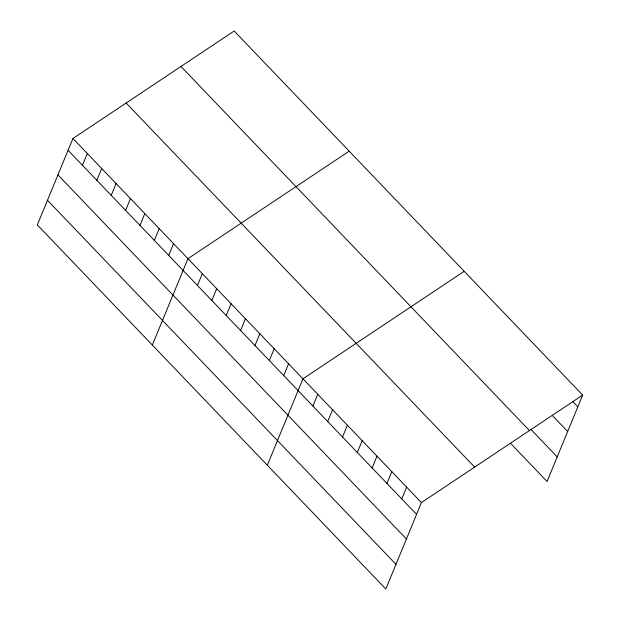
<?xml version="1.0" encoding="UTF-8"?>
<svg xmlns="http://www.w3.org/2000/svg" width="620" height="620" viewBox="0 0 620 620"><rect width="100%" height="100%" fill="white"/><g stroke="black" fill="none" stroke-linecap="round" stroke-linejoin="round"><path stroke-width="0.93" d="M72.943 138.493L37.332 224.905L385.818 589L421.43 502.588L582.668 395.095L234.182 31L72.943 138.493L421.43 502.588M82.468 165.292L87.319 153.512M96.836 180.311L101.695 168.532M111.213 195.331L116.072 183.551M125.589 210.351L130.448 198.571M139.965 225.37L144.824 213.59M154.341 240.389L159.193 228.61M168.718 255.409L173.569 243.629M152.334 345.053L187.945 258.649L349.184 151.156M197.462 285.448L202.322 273.668M211.838 300.467L216.698 288.68M226.215 315.487L231.074 303.699M240.591 330.507L245.442 318.719M254.967 345.526L259.819 333.738M269.336 360.546L274.195 348.758M283.712 375.565L288.571 363.777M267.329 465.209L302.947 378.797L464.186 271.304M312.899 406.054L317.758 394.274M327.709 421.53L332.568 409.743M342.519 437.007L347.378 425.219M357.329 452.476L362.188 440.696M372.139 467.953L376.999 456.165M386.95 483.43L391.809 471.642M401.76 498.899L406.619 487.118M582.668 395.095L547.057 481.507L510.353 443.161M572.663 401.496L577.809 406.883M552.854 416.036L567.664 431.512M530.805 429.296L557.202 456.878M180.978 66.472L529.457 430.575M126.154 103.021L474.641 467.116M68.091 150.28L416.57 514.375M57.939 174.902L406.425 539.005M47.484 200.276L395.963 564.37"/></g></svg>
